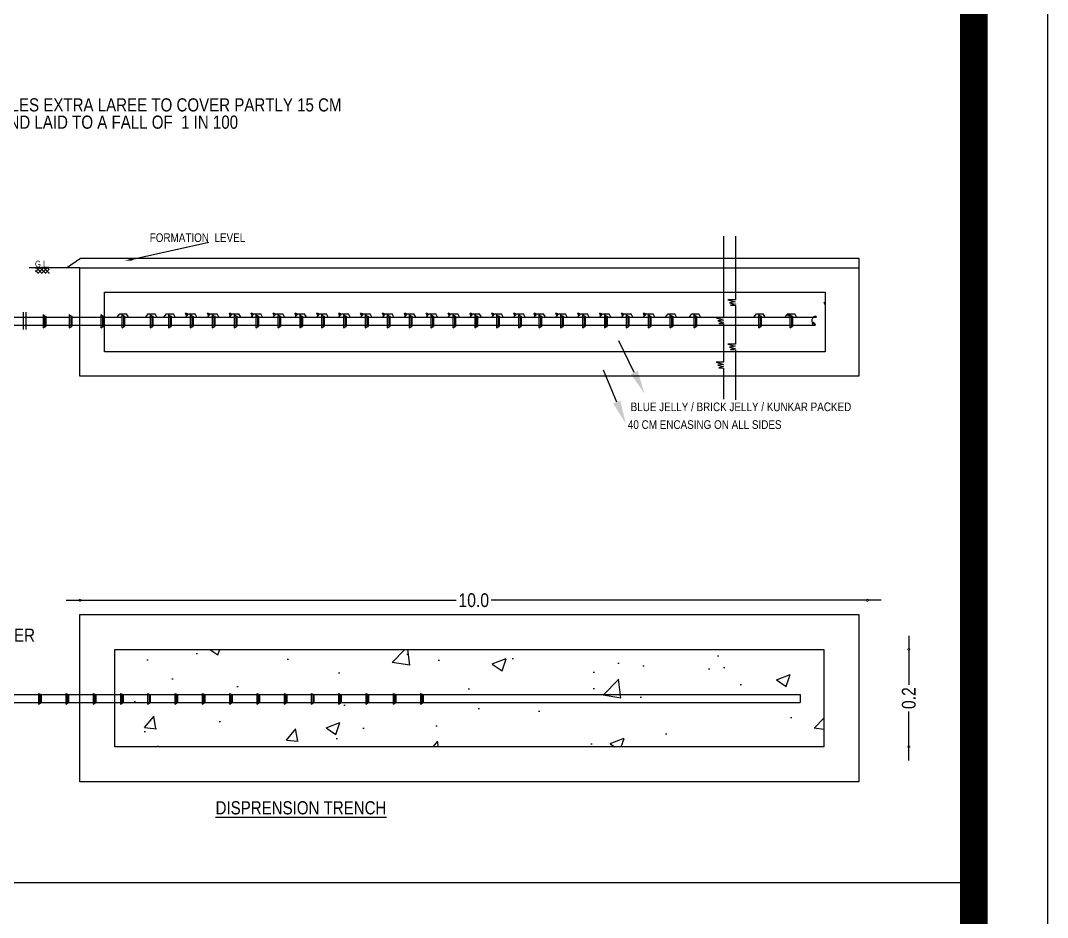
# Model space of a CAD drawing. Header units: metres. Extents: x 3750 to 6203, y 1588 to 3614.
# Drawn here: x 3857.64 to 3868.86, y 1622.43 to 1632.22 of the extents above; entities that cross this region are included whole.
import ezdxf
from ezdxf import colors
from ezdxf.entities.mleader import LeaderData, LeaderLine
from ezdxf.math import Vec2, Vec3

# ---------------------------------------------------------------- set-up
doc = ezdxf.new("R2010")
doc.units = ezdxf.units.M
doc.styles.add('DIM', font='swissc.ttf')
doc.styles.get("Standard").update_dxf_attribs({"font": 'swissc.ttf'})
doc.styles.add('style2a', font='swissc.ttf')
doc.dimstyles.new('Din', dxfattribs={"dimscale": 0, "dimtxt": 0.25, "dimasz": 0.1, "dimexe": 0.15, "dimexo": 0.15, "dimgap": 0.03, "dimtad": 0, "dimzin": 0, "dimdsep": 46, "dimtxsty": 'DIM', "dimblk": 'DOTSMALL', "dimcen": 0.09, "dimdle": 0.15, "dimse1": 1, "dimse2": 1, "dimclrd": 256, "dimclre": 256, "dimclrt": 7, "dimadec": 0, "dimazin": 3, "dimtfac": 1, "dimtofl": 0, "dimtmove": 0, "dimatfit": 0, "dimldrblk": 'DOTSMALL', "dimfxl": 0, "dimtolj": 1, "dimtzin": 0, "dimarcsym": 0})

# ---------------------------------------------------------------- blocks, each defined once
blk = doc.blocks.new('_DotSmall')
at = {"color": 0, "linetype": 'ByBlock', "const_width": 0.5}
blk.add_lwpolyline([(-0.0625, 0, 1), (0.0625, 0, 1)], format="xyb", close=True, dxfattribs=at)
blk = doc.blocks.new('*D472')
at = {"lineweight": -2, "ltscale": 0.05}
for p, q in [((3867.344, 1625.505), (3867.344, 1624.968)), ((3867.344, 1624.142), (3867.344, 1624.678))]:
    blk.add_line(p, q, dxfattribs=at)
at = {"layer": 'Defpoints', "color": 0, "ltscale": 0.05}
for p in [(3866.415, 1625.355), (3866.415, 1624.292), (3867.344, 1624.292)]:
    blk.add_point(p, dxfattribs=at)
at = {"lineweight": -2, "ltscale": 0.05, "xscale": 0.05, "yscale": 0.05, "zscale": 0.05}
for p, rotation in [((3867.344, 1625.355), 90), ((3867.344, 1624.292), 270)]:
    blk.add_blockref('_DotSmall', p, dxfattribs=dict(at, rotation=rotation))
at = {"color": 7, "ltscale": 0.05, "insert": (3867.344, 1624.823), "char_height": 0.15, "attachment_point": 5, "rotation": 90, "style": 'DIM'}
blk.add_mtext('\\A1;0.2', dxfattribs=at)
blk = doc.blocks.new('*D419')
at = {"lineweight": -2, "ltscale": 0.05}
for p, q in [((3858.143, 1625.892), (3862.401, 1625.892)), ((3867.042, 1625.892), (3862.784, 1625.892))]:
    blk.add_line(p, q, dxfattribs=at)
at = {"layer": 'Defpoints', "color": 0, "ltscale": 0.05}
for p in [(3866.892, 1625.892), (3858.293, 1625.737), (3866.892, 1625.734)]:
    blk.add_point(p, dxfattribs=at)
at = {"lineweight": -2, "ltscale": 0.05, "xscale": 0.05, "yscale": 0.05, "zscale": 0.05, "rotation": 180}
blk.add_blockref('_DotSmall', (3858.293, 1625.892), dxfattribs=at)
at = {"lineweight": -2, "ltscale": 0.05, "xscale": 0.05, "yscale": 0.05, "zscale": 0.05}
blk.add_blockref('_DotSmall', (3866.892, 1625.892), dxfattribs=at)
at = {"color": 7, "ltscale": 0.05, "insert": (3862.593, 1625.892), "char_height": 0.15, "attachment_point": 5, "style": 'DIM'}
blk.add_mtext('\\A1;10.0', dxfattribs=at)

msp = doc.modelspace()

# ---------------------------------------------------------------- hatches: boundary and pattern name
at = {"ltscale": 0.05}
h = msp.add_hatch(dxfattribs=at)
h.set_pattern_fill('AR-CONC', color=256, scale=0.008501)
h.set_pattern_definition([(50, (1252.6179, 497.5085), (1.5486922, -0.13549294), [0.1619378, -1.7813159]), (355, (1252.6179, 497.5085), (-0.2995928, 1.6241116), [0.12955025, -1.4250577]), (100.451445, (1252.747, 497.4972), (1.2490994, 1.4886186), [0.137626, -1.5138868]), (46.1842, (1252.6179, 497.9403), (2.3043541, -0.357388), [0.2429067, -2.6719738]), (96.63556, (1252.81, 497.9106), (2.0180948, 2.1032884), [0.206439, -2.2708323]), (351.18415, (1252.618, 497.9403), (2.0180948, 2.1032884), [0.194325, -2.1375768]), (21, (1252.8338, 497.8324), (1.28882426, -0.86932294), [0.1619378, -1.7813159]), (326, (1252.8338, 497.8324), (0.5253588, 1.56572155), [0.12955025, -1.4250527]), (71.451445, (1252.9412, 497.76), (1.81418305, 0.6963986), [0.137626, -1.5138842]), (37.5, (1252.6179, 497.5085), (0.0262552, 0.71877468), [0, -1.40777935, 0, -1.44664442, 0, -1.43045064]), (7.5, (1252.6179, 497.5085), (0.56801206, 0.85160224), [0, -0.82480324, 0, -1.37539178, 0, -0.54519062]), (327.5, (1252.1364, 497.5085), (1.15261122, -0.04869818), [0, -0.5397927, 0, -1.6841532, 0, -2.23474175]), (317.5, (1251.9205, 497.5085), (1.25919764, 0.21614227), [0, -0.7017305, 0, -1.11845046, 0, -1.5869905])])
h.paths.add_polyline_path([(3858.6755, 1625.3546), (3866.415, 1625.3546), (3866.415, 1624.292), (3858.6755, 1624.292)])

# ---------------------------------------------------------------- linework, layer by layer
for p, q in [((3865.3219, 1629.8659), (3865.3219, 1628.9756)), ((3865.4507, 1629.8659), (3865.4507, 1629.174)), ((3858.1456, 1629.523), (3858.2996, 1629.6291)), ((3858.2996, 1629.6291), (3866.7975, 1629.6291)), ((3858.293, 1629.523), (3857.7401, 1629.523)), ((3857.8083, 1629.5174), (3857.8139, 1629.523)), ((3857.8083, 1629.4772), (3857.8541, 1629.523)), ((3857.8402, 1629.4611), (3857.8083, 1629.4931)), ((3857.8804, 1629.4611), (3857.8185, 1629.523)), ((3857.8324, 1629.4611), (3857.8943, 1629.523)), ((3857.9206, 1629.4611), (3857.8587, 1629.523)), ((3857.8726, 1629.4611), (3857.9345, 1629.523)), ((3857.9581, 1629.4638), (3857.8989, 1629.523)), ((3857.9128, 1629.4611), (3857.9581, 1629.5064)), ((3857.9581, 1629.504), (3857.9391, 1629.523)), ((3857.953, 1629.4611), (3857.9581, 1629.4662)), ((3858.293, 1629.523), (3866.7975, 1629.523)), ((3858.293, 1628.3388), (3858.293, 1629.523)), ((3858.5594, 1629.2566), (3866.4319, 1629.2566)), ((3858.5594, 1628.6052), (3858.5594, 1629.2566)), ((3865.2568, 1629.2522), (3865.2551, 1629.2566)), ((3865.2568, 1629.2522), (3865.2598, 1629.2566)), ((3866.4319, 1629.2566), (3866.4319, 1628.6052)), ((3865.4507, 1629.174), (3865.3686, 1629.174)), ((3865.3686, 1629.174), (3865.4473, 1629.1493)), ((3865.4473, 1629.1493), (3865.3866, 1629.1403)), ((3865.3866, 1629.1403), (3865.4507, 1629.1268)), ((3865.4507, 1629.1268), (3865.3979, 1629.1133)), ((3865.3979, 1629.1133), (3865.4507, 1629.1111)), ((3865.4507, 1629.1279), (3865.4507, 1629.1268)), ((3865.4507, 1629.1111), (3865.4507, 1628.6894)), ((3866.4304, 1629.1185), (3866.4208, 1629.1434)), ((3866.4319, 1629.1397), (3866.4209, 1629.1434)), ((3866.4304, 1629.1185), (3866.4319, 1629.1207)), ((3857.6735, 1629.0384), (3857.6735, 1628.8473)), ((3857.7028, 1629.0384), (3857.7028, 1628.8473)), ((3857.8894, 1629.0111), (3857.8894, 1628.8668)), ((3857.8894, 1629.0111), (3857.907, 1628.9961)), ((3857.907, 1628.9961), (3857.907, 1628.8789)), ((3857.907, 1628.9961), (3857.9188, 1628.9937)), ((3857.9188, 1628.9937), (3857.9188, 1628.8828)), ((3858.1743, 1629.0111), (3858.1919, 1628.9961)), ((3858.1743, 1629.0111), (3858.1743, 1628.8668)), ((3858.1919, 1628.9961), (3858.2037, 1628.9937)), ((3858.1919, 1628.9961), (3858.1919, 1628.8789)), ((3858.2037, 1628.9937), (3858.2037, 1628.8828)), ((3858.5216, 1629.0111), (3858.5216, 1628.8668)), ((3858.5216, 1629.0111), (3858.5391, 1628.9961)), ((3858.5391, 1628.9961), (3858.5391, 1628.8789)), ((3858.5391, 1628.9961), (3858.5509, 1628.9937)), ((3858.5509, 1628.9937), (3858.5509, 1628.8828)), ((3858.6996, 1628.9849), (3858.7274, 1629.0187)), ((3858.7274, 1629.0187), (3858.8023, 1629.0187)), ((3858.749, 1629.0111), (3858.749, 1628.8668)), ((3858.749, 1629.0111), (3858.7666, 1628.9975)), ((3858.7666, 1628.9975), (3858.7666, 1628.8764)), ((3858.7666, 1628.9975), (3858.7783, 1628.9937)), ((3858.7783, 1628.9937), (3858.7783, 1628.8828)), ((3858.8214, 1628.9849), (3858.8023, 1629.0187)), ((3859.011, 1628.9849), (3859.0388, 1629.0187)), ((3859.0388, 1629.0187), (3859.1137, 1629.0187)), ((3859.0604, 1629.0111), (3859.0604, 1628.8668)), ((3859.0604, 1629.0111), (3859.0779, 1628.9975)), ((3859.0779, 1628.9975), (3859.0897, 1628.9937)), ((3859.0779, 1628.9975), (3859.0779, 1628.8764)), ((3859.0897, 1628.9937), (3859.0897, 1628.8828)), ((3859.1327, 1628.9849), (3859.1137, 1629.0187)), ((3859.2099, 1628.9849), (3859.2377, 1629.0187)), ((3859.2377, 1629.0187), (3859.3126, 1629.0187)), ((3859.2593, 1629.0111), (3859.2768, 1628.9975)), ((3859.2593, 1629.0111), (3859.2593, 1628.8668)), ((3859.2768, 1628.9975), (3859.2768, 1628.8764)), ((3859.2768, 1628.9975), (3859.2885, 1628.9937)), ((3859.2885, 1628.9937), (3859.2885, 1628.8828)), ((3859.3316, 1628.9849), (3859.3126, 1629.0187)), ((3859.4567, 1629.001), (3859.4471, 1629.0258)), ((3859.4686, 1629.0187), (3859.4472, 1629.0259)), ((3859.4488, 1628.9849), (3859.4766, 1629.0187)), ((3859.4567, 1629.001), (3859.4686, 1629.0186)), ((3859.4766, 1629.0187), (3859.5515, 1629.0187)), ((3859.4981, 1629.0111), (3859.5157, 1628.9975)), ((3859.4981, 1629.0111), (3859.4981, 1628.8668)), ((3859.5157, 1628.9975), (3859.5157, 1628.8764)), ((3859.5157, 1628.9975), (3859.5274, 1628.9937)), ((3859.5274, 1628.9937), (3859.5274, 1628.8828)), ((3859.5705, 1628.9849), (3859.5515, 1629.0187)), ((3859.6956, 1629.001), (3859.686, 1629.0258)), ((3859.7075, 1629.0187), (3859.6861, 1629.0259)), ((3859.6877, 1628.9849), (3859.7155, 1629.0187)), ((3859.6956, 1629.001), (3859.7075, 1629.0186)), ((3859.7155, 1629.0187), (3859.7904, 1629.0187)), ((3859.737, 1629.0111), (3859.7546, 1628.9975)), ((3859.737, 1629.0111), (3859.737, 1628.8668)), ((3859.7546, 1628.9975), (3859.7546, 1628.8764)), ((3859.7546, 1628.9975), (3859.7663, 1628.9937)), ((3859.7663, 1628.9937), (3859.7663, 1628.8828)), ((3859.8094, 1628.9849), (3859.7904, 1629.0187)), ((3859.9464, 1629.0187), (3859.9249, 1629.0259)), ((3859.9344, 1629.001), (3859.9249, 1629.0258)), ((3859.9265, 1628.9849), (3859.9543, 1629.0187)), ((3859.9344, 1629.001), (3859.9463, 1629.0186)), ((3859.9543, 1629.0187), (3860.0292, 1629.0187)), ((3859.9759, 1629.0111), (3859.9935, 1628.9975)), ((3859.9759, 1629.0111), (3859.9759, 1628.8668)), ((3859.9935, 1628.9975), (3859.9935, 1628.8764)), ((3859.9935, 1628.9975), (3860.0052, 1628.9937)), ((3860.0052, 1628.9937), (3860.0052, 1628.8828)), ((3860.0483, 1628.9849), (3860.0292, 1629.0187)), ((3860.1853, 1629.0187), (3860.1638, 1629.0259)), ((3860.1733, 1629.001), (3860.1638, 1629.0258)), ((3860.1654, 1628.9849), (3860.1932, 1629.0187)), ((3860.1733, 1629.001), (3860.1852, 1629.0186)), ((3860.1932, 1629.0187), (3860.2681, 1629.0187)), ((3860.2148, 1629.0111), (3860.2323, 1628.9975)), ((3860.2148, 1629.0111), (3860.2148, 1628.8668)), ((3860.2323, 1628.9975), (3860.2323, 1628.8764)), ((3860.2323, 1628.9975), (3860.244, 1628.9937)), ((3860.244, 1628.9937), (3860.244, 1628.8828)), ((3860.2871, 1628.9849), (3860.2681, 1629.0187)), ((3860.4122, 1629.001), (3860.4026, 1629.0258)), ((3860.4241, 1629.0187), (3860.4027, 1629.0259)), ((3860.4043, 1628.9849), (3860.4321, 1629.0187)), ((3860.4122, 1629.001), (3860.4241, 1629.0186)), ((3860.4321, 1629.0187), (3860.507, 1629.0187)), ((3860.4536, 1629.0111), (3860.4712, 1628.9975)), ((3860.4536, 1629.0111), (3860.4536, 1628.8668)), ((3860.4712, 1628.9975), (3860.4712, 1628.8764)), ((3860.4712, 1628.9975), (3860.4829, 1628.9937)), ((3860.4829, 1628.9937), (3860.4829, 1628.8828)), ((3860.526, 1628.9849), (3860.507, 1629.0187)), ((3860.651, 1629.001), (3860.6415, 1629.0258)), ((3860.663, 1629.0187), (3860.6416, 1629.0259)), ((3860.6432, 1628.9849), (3860.671, 1629.0187)), ((3860.651, 1629.001), (3860.663, 1629.0186)), ((3860.671, 1629.0187), (3860.7459, 1629.0187)), ((3860.6925, 1629.0111), (3860.7101, 1628.9975)), ((3860.6925, 1629.0111), (3860.6925, 1628.8668)), ((3860.7101, 1628.9975), (3860.7101, 1628.8764)), ((3860.7101, 1628.9975), (3860.7218, 1628.9937)), ((3860.7218, 1628.9937), (3860.7218, 1628.8828)), ((3860.7649, 1628.9849), (3860.7459, 1629.0187)), ((3860.9019, 1629.0187), (3860.8804, 1629.0259)), ((3860.8899, 1629.001), (3860.8804, 1629.0258)), ((3860.882, 1628.9849), (3860.9098, 1629.0187)), ((3860.8899, 1629.001), (3860.9018, 1629.0186)), ((3860.9098, 1629.0187), (3860.9847, 1629.0187)), ((3860.9314, 1629.0111), (3860.949, 1628.9975)), ((3860.9314, 1629.0111), (3860.9314, 1628.8668)), ((3860.949, 1628.9975), (3860.949, 1628.8764)), ((3860.949, 1628.9975), (3860.9607, 1628.9937)), ((3860.9607, 1628.9937), (3860.9607, 1628.8828)), ((3861.0038, 1628.9849), (3860.9847, 1629.0187)), ((3861.1288, 1629.001), (3861.1192, 1629.0258)), ((3861.1408, 1629.0187), (3861.1193, 1629.0259)), ((3861.1209, 1628.9849), (3861.1487, 1629.0187)), ((3861.1288, 1629.001), (3861.1407, 1629.0186)), ((3861.1487, 1629.0187), (3861.2236, 1629.0187)), ((3861.1703, 1629.0111), (3861.1878, 1628.9975)), ((3861.1703, 1629.0111), (3861.1703, 1628.8668)), ((3861.1878, 1628.9975), (3861.1878, 1628.8764)), ((3861.1878, 1628.9975), (3861.1995, 1628.9937)), ((3861.1995, 1628.9937), (3861.1995, 1628.8828)), ((3861.2426, 1628.9849), (3861.2236, 1629.0187)), ((3861.3677, 1629.001), (3861.3581, 1629.0258)), ((3861.3796, 1629.0187), (3861.3582, 1629.0259)), ((3861.3598, 1628.9849), (3861.3876, 1629.0187)), ((3861.3677, 1629.001), (3861.3796, 1629.0186)), ((3861.3876, 1629.0187), (3861.4625, 1629.0187)), ((3861.4091, 1629.0111), (3861.4267, 1628.9975)), ((3861.4091, 1629.0111), (3861.4091, 1628.8668)), ((3861.4267, 1628.9975), (3861.4267, 1628.8764)), ((3861.4267, 1628.9975), (3861.4384, 1628.9937)), ((3861.4384, 1628.9937), (3861.4384, 1628.8828)), ((3861.4815, 1628.9849), (3861.4625, 1629.0187)), ((3861.6185, 1629.0187), (3861.597, 1629.0259)), ((3861.6065, 1629.001), (3861.597, 1629.0258)), ((3861.5987, 1628.9849), (3861.6265, 1629.0187)), ((3861.6065, 1629.001), (3861.6185, 1629.0186)), ((3861.6265, 1629.0187), (3861.7014, 1629.0187)), ((3861.648, 1629.0111), (3861.6656, 1628.9975)), ((3861.648, 1629.0111), (3861.648, 1628.8668)), ((3861.6656, 1628.9975), (3861.6656, 1628.8764)), ((3861.6656, 1628.9975), (3861.6773, 1628.9937)), ((3861.6773, 1628.9937), (3861.6773, 1628.8828)), ((3861.7204, 1628.9849), (3861.7014, 1629.0187)), ((3861.8574, 1629.0187), (3861.8359, 1629.0259)), ((3861.8454, 1629.001), (3861.8359, 1629.0258)), ((3861.8375, 1628.9849), (3861.8653, 1629.0187)), ((3861.8454, 1629.001), (3861.8573, 1629.0186)), ((3861.8653, 1629.0187), (3861.9402, 1629.0187)), ((3861.8869, 1629.0111), (3861.9045, 1628.9975)), ((3861.8869, 1629.0111), (3861.8869, 1628.8668)), ((3861.9045, 1628.9975), (3861.9045, 1628.8764)), ((3861.9045, 1628.9975), (3861.9162, 1628.9937)), ((3861.9162, 1628.9937), (3861.9162, 1628.8828)), ((3861.9592, 1628.9849), (3861.9402, 1629.0187)), ((3862.0843, 1629.001), (3862.0747, 1629.0258)), ((3862.0963, 1629.0187), (3862.0748, 1629.0259)), ((3862.0764, 1628.9849), (3862.1042, 1629.0187)), ((3862.0843, 1629.001), (3862.0962, 1629.0186)), ((3862.1042, 1629.0187), (3862.1791, 1629.0187)), ((3862.1258, 1629.0111), (3862.1433, 1628.9975)), ((3862.1258, 1629.0111), (3862.1258, 1628.8668)), ((3862.1433, 1628.9975), (3862.1433, 1628.8764)), ((3862.1433, 1628.9975), (3862.155, 1628.9937)), ((3862.155, 1628.9937), (3862.155, 1628.8828)), ((3862.1981, 1628.9849), (3862.1791, 1629.0187)), ((3862.3232, 1629.001), (3862.3136, 1629.0258)), ((3862.3351, 1629.0187), (3862.3137, 1629.0259)), ((3862.3153, 1628.9849), (3862.3431, 1629.0187)), ((3862.3232, 1629.001), (3862.3351, 1629.0186)), ((3862.3431, 1629.0187), (3862.418, 1629.0187)), ((3862.3646, 1629.0111), (3862.3822, 1628.9975)), ((3862.3646, 1629.0111), (3862.3646, 1628.8668)), ((3862.3822, 1628.9975), (3862.3822, 1628.8764)), ((3862.3822, 1628.9975), (3862.3939, 1628.9937)), ((3862.3939, 1628.9937), (3862.3939, 1628.8828)), ((3862.437, 1628.9849), (3862.418, 1629.0187)), ((3862.574, 1629.0187), (3862.5525, 1629.0259)), ((3862.562, 1629.001), (3862.5525, 1629.0258)), ((3862.5542, 1628.9849), (3862.582, 1629.0187)), ((3862.562, 1629.001), (3862.574, 1629.0186)), ((3862.582, 1629.0187), (3862.6569, 1629.0187)), ((3862.6035, 1629.0111), (3862.6211, 1628.9975)), ((3862.6035, 1629.0111), (3862.6035, 1628.8668)), ((3862.6211, 1628.9975), (3862.6211, 1628.8764)), ((3862.6211, 1628.9975), (3862.6328, 1628.9937)), ((3862.6328, 1628.9937), (3862.6328, 1628.8828)), ((3862.6759, 1628.9849), (3862.6569, 1629.0187)), ((3862.8129, 1629.0187), (3862.7914, 1629.0259)), ((3862.8009, 1629.001), (3862.7914, 1629.0258)), ((3862.793, 1628.9849), (3862.8208, 1629.0187)), ((3862.8009, 1629.001), (3862.8128, 1629.0186)), ((3862.8208, 1629.0187), (3862.8957, 1629.0187)), ((3862.8424, 1629.0111), (3862.86, 1628.9975)), ((3862.8424, 1629.0111), (3862.8424, 1628.8668)), ((3862.86, 1628.9975), (3862.86, 1628.8764)), ((3862.86, 1628.9975), (3862.8717, 1628.9937)), ((3862.8717, 1628.9937), (3862.8717, 1628.8828)), ((3862.9147, 1628.9849), (3862.8957, 1629.0187)), ((3863.0398, 1629.001), (3863.0302, 1629.0258)), ((3863.0518, 1629.0187), (3863.0303, 1629.0259)), ((3863.0319, 1628.9849), (3863.0597, 1629.0187)), ((3863.0398, 1629.001), (3863.0517, 1629.0186)), ((3863.0597, 1629.0187), (3863.1346, 1629.0187)), ((3863.0813, 1629.0111), (3863.0988, 1628.9975)), ((3863.0813, 1629.0111), (3863.0813, 1628.8668)), ((3863.0988, 1628.9975), (3863.0988, 1628.8764)), ((3863.0988, 1628.9975), (3863.1105, 1628.9937)), ((3863.1105, 1628.9937), (3863.1105, 1628.8828)), ((3863.1536, 1628.9849), (3863.1346, 1629.0187)), ((3863.2731, 1629.0187), (3863.2516, 1629.0259)), ((3863.2611, 1629.001), (3863.2516, 1629.0258)), ((3863.2532, 1628.9849), (3863.281, 1629.0187)), ((3863.2611, 1629.001), (3863.273, 1629.0186)), ((3863.281, 1629.0187), (3863.3559, 1629.0187)), ((3863.3026, 1629.0111), (3863.3201, 1628.9975)), ((3863.3026, 1629.0111), (3863.3026, 1628.8668)), ((3863.3201, 1628.9975), (3863.3201, 1628.8764)), ((3863.3201, 1628.9975), (3863.3318, 1628.9937)), ((3863.3318, 1628.9937), (3863.3318, 1628.8828)), ((3863.3749, 1628.9849), (3863.3559, 1629.0187)), ((3863.5, 1629.001), (3863.4904, 1629.0258)), ((3863.5119, 1629.0187), (3863.4905, 1629.0259)), ((3863.4921, 1628.9849), (3863.5199, 1629.0187)), ((3863.5, 1629.001), (3863.5119, 1629.0186)), ((3863.5199, 1629.0187), (3863.5948, 1629.0187)), ((3863.5414, 1629.0111), (3863.559, 1628.9975)), ((3863.5414, 1629.0111), (3863.5414, 1628.8668)), ((3863.559, 1628.9975), (3863.559, 1628.8764)), ((3863.559, 1628.9975), (3863.5707, 1628.9937)), ((3863.5707, 1628.9937), (3863.5707, 1628.8828)), ((3863.6138, 1628.9849), (3863.5948, 1629.0187)), ((3863.7389, 1629.001), (3863.7293, 1629.0258)), ((3863.7508, 1629.0187), (3863.7294, 1629.0259)), ((3863.731, 1628.9849), (3863.7588, 1629.0187)), ((3863.7389, 1629.001), (3863.7508, 1629.0186)), ((3863.7588, 1629.0187), (3863.8337, 1629.0187)), ((3863.7803, 1629.0111), (3863.7979, 1628.9975)), ((3863.7803, 1629.0111), (3863.7803, 1628.8668)), ((3863.7979, 1628.9975), (3863.7979, 1628.8764)), ((3863.7979, 1628.9975), (3863.8096, 1628.9937)), ((3863.8096, 1628.9937), (3863.8096, 1628.8828)), ((3863.8527, 1628.9849), (3863.8337, 1629.0187)), ((3863.9897, 1629.0187), (3863.9682, 1629.0259)), ((3863.9777, 1629.001), (3863.9682, 1629.0258)), ((3863.9698, 1628.9849), (3863.9976, 1629.0187)), ((3863.9777, 1629.001), (3863.9896, 1629.0186)), ((3863.9976, 1629.0187), (3864.0725, 1629.0187)), ((3864.0192, 1629.0111), (3864.0368, 1628.9975)), ((3864.0192, 1629.0111), (3864.0192, 1628.8668)), ((3864.0368, 1628.9975), (3864.0368, 1628.8764)), ((3864.0368, 1628.9975), (3864.0485, 1628.9937)), ((3864.0485, 1628.9937), (3864.0485, 1628.8828)), ((3864.0916, 1628.9849), (3864.0725, 1629.0187)), ((3864.2286, 1629.0187), (3864.2071, 1629.0259)), ((3864.2166, 1629.001), (3864.2071, 1629.0258)), ((3864.2087, 1628.9849), (3864.2365, 1629.0187)), ((3864.2166, 1629.001), (3864.2285, 1629.0186)), ((3864.2365, 1629.0187), (3864.3114, 1629.0187)), ((3864.2581, 1629.0111), (3864.2756, 1628.9975)), ((3864.2581, 1629.0111), (3864.2581, 1628.8668)), ((3864.2756, 1628.9975), (3864.2756, 1628.8764)), ((3864.2756, 1628.9975), (3864.2873, 1628.9937)), ((3864.2873, 1628.9937), (3864.2873, 1628.8828)), ((3864.3304, 1628.9849), (3864.3114, 1629.0187)), ((3864.4555, 1629.001), (3864.4459, 1629.0258)), ((3864.4674, 1629.0187), (3864.446, 1629.0259)), ((3864.4476, 1628.9849), (3864.4754, 1629.0187)), ((3864.4555, 1629.001), (3864.4674, 1629.0186)), ((3864.4754, 1629.0187), (3864.5503, 1629.0187)), ((3864.4969, 1629.0111), (3864.5145, 1628.9975)), ((3864.4969, 1629.0111), (3864.4969, 1628.8668)), ((3864.5145, 1628.9975), (3864.5145, 1628.8764)), ((3864.5145, 1628.9975), (3864.5262, 1628.9937)), ((3864.5262, 1628.9937), (3864.5262, 1628.8828)), ((3864.5693, 1628.9849), (3864.5503, 1629.0187)), ((3864.6865, 1628.9849), (3864.7143, 1629.0187)), ((3864.7143, 1629.0187), (3864.7892, 1629.0187)), ((3864.7358, 1629.0111), (3864.7358, 1628.8668)), ((3864.7358, 1629.0111), (3864.7534, 1628.9975)), ((3864.7534, 1628.9975), (3864.7651, 1628.9937)), ((3864.7534, 1628.9975), (3864.7534, 1628.8764)), ((3864.7651, 1628.9937), (3864.7651, 1628.8828)), ((3864.8082, 1628.9849), (3864.7892, 1629.0187)), ((3864.9482, 1628.9849), (3864.976, 1629.0187)), ((3864.976, 1629.0187), (3865.0509, 1629.0187)), ((3864.9976, 1629.0111), (3865.0151, 1628.9975)), ((3864.9976, 1629.0111), (3864.9976, 1628.8668)), ((3865.0151, 1628.9975), (3865.0268, 1628.9937)), ((3865.0151, 1628.9975), (3865.0151, 1628.8764)), ((3865.0268, 1628.9937), (3865.0268, 1628.8828)), ((3865.0699, 1628.9849), (3865.0509, 1629.0187)), ((3865.6521, 1628.9849), (3865.6799, 1629.0187)), ((3865.6799, 1629.0187), (3865.7548, 1629.0187)), ((3865.7015, 1629.0111), (3865.719, 1628.9975)), ((3865.7015, 1629.0111), (3865.7015, 1628.8668)), ((3865.719, 1628.9975), (3865.7308, 1628.9937)), ((3865.719, 1628.9975), (3865.719, 1628.8764)), ((3865.7308, 1628.9937), (3865.7308, 1628.8828)), ((3865.7738, 1628.9849), (3865.7548, 1629.0187)), ((3865.9952, 1628.9849), (3866.023, 1629.0187)), ((3866.0297, 1628.9929), (3866.0202, 1629.0178)), ((3866.0417, 1629.0106), (3866.0202, 1629.0178)), ((3866.023, 1629.0187), (3866.0979, 1629.0187)), ((3866.0297, 1628.9929), (3866.0416, 1629.0106)), ((3866.0445, 1629.0111), (3866.0445, 1628.8668)), ((3866.0445, 1629.0111), (3866.0621, 1628.9975)), ((3866.0621, 1628.9975), (3866.0738, 1628.9937)), ((3866.0621, 1628.9975), (3866.0621, 1628.8764)), ((3866.0738, 1628.9937), (3866.0738, 1628.8828)), ((3866.1169, 1628.9849), (3866.0979, 1629.0187)), ((3857.7028, 1628.9849), (3857.907, 1628.9849)), ((3857.7028, 1628.8963), (3857.907, 1628.8963)), ((3857.8894, 1628.8668), (3857.907, 1628.8789)), ((3857.907, 1628.8789), (3857.9188, 1628.8828)), ((3857.9188, 1628.9849), (3858.1743, 1628.9849)), ((3857.9188, 1628.8963), (3858.1743, 1628.8963)), ((3858.1743, 1628.8668), (3858.1919, 1628.8789)), ((3858.1919, 1628.8789), (3858.2037, 1628.8828)), ((3858.2037, 1628.9849), (3858.749, 1628.9849)), ((3858.2037, 1628.8963), (3858.749, 1628.8963)), ((3858.5216, 1628.8668), (3858.5391, 1628.8789)), ((3858.5391, 1628.8789), (3858.5509, 1628.8828)), ((3858.7666, 1628.8764), (3858.7783, 1628.8828)), ((3858.7783, 1628.9849), (3866.3353, 1628.9849)), ((3858.7783, 1628.8963), (3866.3222, 1628.8963)), ((3859.0779, 1628.8764), (3859.0897, 1628.8828)), ((3859.2768, 1628.8764), (3859.2885, 1628.8828)), ((3859.5157, 1628.8764), (3859.5274, 1628.8828)), ((3859.7546, 1628.8764), (3859.7663, 1628.8828)), ((3859.9935, 1628.8764), (3860.0052, 1628.8828)), ((3860.2323, 1628.8764), (3860.244, 1628.8828)), ((3860.4712, 1628.8764), (3860.4829, 1628.8828)), ((3860.7101, 1628.8764), (3860.7218, 1628.8828)), ((3860.949, 1628.8764), (3860.9607, 1628.8828)), ((3861.1878, 1628.8764), (3861.1995, 1628.8828)), ((3861.4267, 1628.8764), (3861.4384, 1628.8828)), ((3861.6656, 1628.8764), (3861.6773, 1628.8828)), ((3861.9045, 1628.8764), (3861.9162, 1628.8828)), ((3862.1433, 1628.8764), (3862.155, 1628.8828)), ((3862.3822, 1628.8764), (3862.3939, 1628.8828)), ((3862.6211, 1628.8764), (3862.6328, 1628.8828)), ((3862.86, 1628.8764), (3862.8717, 1628.8828)), ((3863.0988, 1628.8764), (3863.1105, 1628.8828)), ((3863.3201, 1628.8764), (3863.3318, 1628.8828)), ((3863.559, 1628.8764), (3863.5707, 1628.8828)), ((3863.7979, 1628.8764), (3863.8096, 1628.8828)), ((3864.0368, 1628.8764), (3864.0485, 1628.8828)), ((3864.2756, 1628.8764), (3864.2873, 1628.8828)), ((3864.5145, 1628.8764), (3864.5262, 1628.8828)), ((3864.7534, 1628.8764), (3864.7651, 1628.8828)), ((3865.0151, 1628.8764), (3865.0268, 1628.8828)), ((3865.2398, 1628.9756), (3865.3185, 1628.9508)), ((3865.3219, 1628.9756), (3865.2398, 1628.9756)), ((3865.3185, 1628.9508), (3865.2578, 1628.9418)), ((3865.2578, 1628.9418), (3865.3219, 1628.9284)), ((3865.3219, 1628.9284), (3865.269, 1628.9149)), ((3865.269, 1628.9149), (3865.3219, 1628.9126)), ((3865.3219, 1628.9295), (3865.3219, 1628.9284)), ((3865.3219, 1628.9126), (3865.3219, 1628.491)), ((3865.719, 1628.8764), (3865.7308, 1628.8828)), ((3866.0621, 1628.8764), (3866.0738, 1628.8828)), ((3866.2902, 1628.9106), (3866.2993, 1628.9241)), ((3866.2993, 1628.9241), (3866.2986, 1628.9244)), ((3858.749, 1628.8668), (3858.7666, 1628.8764)), ((3859.0604, 1628.8668), (3859.0779, 1628.8764)), ((3859.2593, 1628.8668), (3859.2768, 1628.8764)), ((3859.4981, 1628.8668), (3859.5157, 1628.8764)), ((3859.737, 1628.8668), (3859.7546, 1628.8764)), ((3859.9759, 1628.8668), (3859.9935, 1628.8764)), ((3860.2148, 1628.8668), (3860.2323, 1628.8764)), ((3860.4536, 1628.8668), (3860.4712, 1628.8764)), ((3860.6925, 1628.8668), (3860.7101, 1628.8764)), ((3860.9314, 1628.8668), (3860.949, 1628.8764)), ((3861.1703, 1628.8668), (3861.1878, 1628.8764)), ((3861.4091, 1628.8668), (3861.4267, 1628.8764)), ((3861.648, 1628.8668), (3861.6656, 1628.8764)), ((3861.8869, 1628.8668), (3861.9045, 1628.8764)), ((3862.1258, 1628.8668), (3862.1433, 1628.8764)), ((3862.3646, 1628.8668), (3862.3822, 1628.8764)), ((3862.6035, 1628.8668), (3862.6211, 1628.8764)), ((3862.8424, 1628.8668), (3862.86, 1628.8764)), ((3863.0813, 1628.8668), (3863.0988, 1628.8764)), ((3863.3026, 1628.8668), (3863.3201, 1628.8764)), ((3863.5414, 1628.8668), (3863.559, 1628.8764)), ((3863.7803, 1628.8668), (3863.7979, 1628.8764)), ((3864.0192, 1628.8668), (3864.0368, 1628.8764)), ((3864.2581, 1628.8668), (3864.2756, 1628.8764)), ((3864.4969, 1628.8668), (3864.5145, 1628.8764)), ((3864.7358, 1628.8668), (3864.7534, 1628.8764)), ((3864.9976, 1628.8668), (3865.0151, 1628.8764)), ((3865.7015, 1628.8668), (3865.719, 1628.8764)), ((3866.0445, 1628.8668), (3866.0621, 1628.8764)), ((3865.4507, 1628.6894), (3865.3686, 1628.6894)), ((3865.3686, 1628.6894), (3865.4473, 1628.6647)), ((3865.4473, 1628.6647), (3865.3866, 1628.6557)), ((3865.3866, 1628.6557), (3865.4507, 1628.6422)), ((3866.4319, 1628.6052), (3858.5594, 1628.6052)), ((3865.4507, 1628.6422), (3865.3979, 1628.6287)), ((3865.3979, 1628.6287), (3865.4507, 1628.6265)), ((3865.4507, 1628.6265), (3865.4507, 1628.0807)), ((3865.3219, 1628.491), (3865.2398, 1628.491)), ((3865.2398, 1628.491), (3865.3185, 1628.4662)), ((3865.3185, 1628.4662), (3865.2578, 1628.4573)), ((3865.2578, 1628.4573), (3865.3219, 1628.4438)), ((3865.3219, 1628.4438), (3865.269, 1628.4303)), ((3865.269, 1628.4303), (3865.3219, 1628.428)), ((3866.7975, 1628.3388), (3858.293, 1628.3388)), ((3865.3219, 1628.428), (3865.3219, 1628.0861)), ((3857.8406, 1624.873), (3857.87, 1624.864)), ((3857.8406, 1624.873), (3857.8406, 1624.7559)), ((3857.8559, 1624.8683), (3857.8559, 1624.7666)), ((3857.8559, 1624.864), (3857.8562, 1624.864)), ((3857.87, 1624.864), (3857.87, 1624.7754)), ((3858.1384, 1624.873), (3858.1678, 1624.864)), ((3858.1384, 1624.873), (3858.1384, 1624.7559)), ((3858.1537, 1624.8683), (3858.1537, 1624.7666)), ((3858.1537, 1624.864), (3858.1541, 1624.864)), ((3858.1678, 1624.864), (3858.1678, 1624.7754)), ((3858.4363, 1624.873), (3858.4656, 1624.864)), ((3858.4363, 1624.873), (3858.4363, 1624.7559)), ((3858.4515, 1624.8683), (3858.4515, 1624.7666)), ((3858.4515, 1624.864), (3858.4519, 1624.864)), ((3858.4656, 1624.864), (3858.4656, 1624.7754)), ((3858.7341, 1624.873), (3858.7634, 1624.864)), ((3858.7341, 1624.873), (3858.7341, 1624.7559)), ((3858.7493, 1624.8683), (3858.7493, 1624.7666)), ((3858.7493, 1624.864), (3858.7497, 1624.864)), ((3858.7634, 1624.864), (3858.7634, 1624.7754)), ((3859.0319, 1624.873), (3859.0612, 1624.864)), ((3859.0319, 1624.873), (3859.0319, 1624.7559)), ((3859.0472, 1624.8683), (3859.0472, 1624.7666)), ((3859.0472, 1624.864), (3859.0475, 1624.864)), ((3859.0612, 1624.864), (3859.0612, 1624.7754)), ((3859.3297, 1624.873), (3859.3591, 1624.864)), ((3859.3297, 1624.873), (3859.3297, 1624.7559)), ((3859.345, 1624.8683), (3859.345, 1624.7666)), ((3859.345, 1624.864), (3859.3453, 1624.864)), ((3859.3591, 1624.864), (3859.3591, 1624.7754)), ((3859.6275, 1624.873), (3859.6569, 1624.864)), ((3859.6275, 1624.873), (3859.6275, 1624.7559)), ((3859.6428, 1624.8683), (3859.6428, 1624.7666)), ((3859.6428, 1624.864), (3859.6431, 1624.864)), ((3859.6569, 1624.864), (3859.6569, 1624.7754)), ((3859.9254, 1624.873), (3859.9547, 1624.864)), ((3859.9254, 1624.873), (3859.9254, 1624.7559)), ((3859.9406, 1624.8683), (3859.9406, 1624.7666)), ((3859.9406, 1624.864), (3859.941, 1624.864)), ((3859.9547, 1624.864), (3859.9547, 1624.7754)), ((3860.2232, 1624.873), (3860.2525, 1624.864)), ((3860.2232, 1624.873), (3860.2232, 1624.7559)), ((3860.2384, 1624.8683), (3860.2384, 1624.7666)), ((3860.2384, 1624.864), (3860.2388, 1624.864)), ((3860.2525, 1624.864), (3860.2525, 1624.7754)), ((3860.521, 1624.873), (3860.5503, 1624.864)), ((3860.521, 1624.873), (3860.521, 1624.7559)), ((3860.5362, 1624.8683), (3860.5362, 1624.7666)), ((3860.5362, 1624.864), (3860.5366, 1624.864)), ((3860.5503, 1624.864), (3860.5503, 1624.7754)), ((3860.8188, 1624.873), (3860.8481, 1624.864)), ((3860.8188, 1624.873), (3860.8188, 1624.7559)), ((3860.8341, 1624.8683), (3860.8341, 1624.7666)), ((3860.8341, 1624.864), (3860.8344, 1624.864)), ((3860.8481, 1624.864), (3860.8481, 1624.7754)), ((3861.1166, 1624.873), (3861.146, 1624.864)), ((3861.1166, 1624.873), (3861.1166, 1624.7559)), ((3861.1319, 1624.8683), (3861.1319, 1624.7666)), ((3861.1319, 1624.864), (3861.1322, 1624.864)), ((3861.146, 1624.864), (3861.146, 1624.7754)), ((3861.4144, 1624.873), (3861.4438, 1624.864)), ((3861.4144, 1624.873), (3861.4144, 1624.7559)), ((3861.4297, 1624.8683), (3861.4297, 1624.7666)), ((3861.4297, 1624.864), (3861.4301, 1624.864)), ((3861.4438, 1624.864), (3861.4438, 1624.7754)), ((3861.7123, 1624.873), (3861.7416, 1624.864)), ((3861.7123, 1624.873), (3861.7123, 1624.7559)), ((3861.7275, 1624.8683), (3861.7275, 1624.7666)), ((3861.7275, 1624.864), (3861.7279, 1624.864)), ((3861.7416, 1624.864), (3861.7416, 1624.7754)), ((3862.0101, 1624.873), (3862.0394, 1624.864)), ((3862.0101, 1624.873), (3862.0101, 1624.7559)), ((3862.0253, 1624.8683), (3862.0253, 1624.7666)), ((3862.0253, 1624.864), (3862.0257, 1624.864)), ((3862.0394, 1624.864), (3862.0394, 1624.7754)), ((3857.8406, 1624.7559), (3857.87, 1624.7754)), ((3857.8559, 1624.7754), (3857.8562, 1624.7754)), ((3858.1384, 1624.7559), (3858.1678, 1624.7754)), ((3858.1537, 1624.7754), (3858.1541, 1624.7754)), ((3858.4363, 1624.7559), (3858.4656, 1624.7754)), ((3858.4515, 1624.7754), (3858.4519, 1624.7754)), ((3858.7341, 1624.7559), (3858.7634, 1624.7754)), ((3858.7493, 1624.7754), (3858.7497, 1624.7754)), ((3859.0319, 1624.7559), (3859.0612, 1624.7754)), ((3859.0472, 1624.7754), (3859.0475, 1624.7754)), ((3859.3297, 1624.7559), (3859.3591, 1624.7754)), ((3859.345, 1624.7754), (3859.3453, 1624.7754)), ((3859.6275, 1624.7559), (3859.6569, 1624.7754)), ((3859.6428, 1624.7754), (3859.6431, 1624.7754)), ((3859.9254, 1624.7559), (3859.9547, 1624.7754)), ((3859.9406, 1624.7754), (3859.941, 1624.7754)), ((3860.2232, 1624.7559), (3860.2525, 1624.7754)), ((3860.2384, 1624.7754), (3860.2388, 1624.7754)), ((3860.521, 1624.7559), (3860.5503, 1624.7754)), ((3860.5362, 1624.7754), (3860.5366, 1624.7754)), ((3860.8188, 1624.7559), (3860.8481, 1624.7754)), ((3860.8341, 1624.7754), (3860.8344, 1624.7754)), ((3861.1166, 1624.7559), (3861.146, 1624.7754)), ((3861.1319, 1624.7754), (3861.1322, 1624.7754)), ((3861.4144, 1624.7559), (3861.4438, 1624.7754)), ((3861.4297, 1624.7754), (3861.4301, 1624.7754)), ((3861.7123, 1624.7559), (3861.7416, 1624.7754)), ((3861.7275, 1624.7754), (3861.7279, 1624.7754)), ((3862.0101, 1624.7559), (3862.0394, 1624.7754)), ((3862.0253, 1624.7754), (3862.0257, 1624.7754))]:
    msp.add_line(p, q)
for p, q in [((3866.7975, 1629.6291), (3866.7975, 1628.3388)), ((3866.7975, 1629.6291), (3866.7975, 1628.3388)), ((3856.1741, 1628.9849), (3857.7028, 1628.9849)), ((3856.2231, 1628.8963), (3866.3223, 1628.8963)), ((3855.4176, 1624.8627), (3866.1575, 1624.8627)), ((3866.1575, 1624.8627), (3866.1575, 1624.7754)), ((3855.4176, 1624.7754), (3866.1575, 1624.7754))]:
    msp.add_line(p, q, dxfattribs=at)
for points in [[(3750.2549, 1603.8281), (3750.2549, 1687.7178), (3868.8576, 1687.7178), (3868.8576, 1603.8281)], [(3750.2549, 1687.7177), (3868.8576, 1687.7176), (3868.8576, 1603.8281), (3750.2549, 1603.8282)], [(3868.0531, 1642.1278), (3848.7431, 1642.1278), (3848.7431, 1622.8101), (3868.0531, 1622.8101)]]:
    msp.add_lwpolyline(points, close=True)
at = {"const_width": 0.3036}
msp.add_lwpolyline([(3751.0595, 1604.6328), (3868.0531, 1604.6326), (3868.0531, 1686.913), (3751.0595, 1686.9131)], close=True, dxfattribs=at)
at = {"ltscale": 0.05}
for points in [[(3858.293, 1625.7371), (3866.7975, 1625.7371), (3866.7975, 1623.9095), (3858.293, 1623.9095)], [(3858.6755, 1625.3546), (3866.415, 1625.3546), (3866.415, 1624.292), (3858.6755, 1624.292)]]:
    msp.add_lwpolyline(points, close=True, dxfattribs=at)
at = {"start_tangent": (0.2379207, 0.9712846), "end_tangent": (0.3117893, -0.9501513)}
msp.add_spline([(3866.3353, 1628.9849), (3866.3005, 1628.9849), (3866.3005, 1628.8963), (3866.3005, 1628.9293), (3866.3222, 1628.8963), (3866.3027, 1628.9293)], degree=3, dxfattribs=at)

# ---------------------------------------------------------------- texts
at = {"style": 'style2a'}
for s, height, p in [('COUNTRY ROOFING PANTILES EXTRA LAREE TO COVER PARTLY 15 CM', 0.143712, (3855.3776, 1631.2293)), ('S W PIPE OPEN JOINTED AND LAID TO A FALL OF  1 IN 100', 0.143712, (3855.3631, 1631.0408)), ('FORMATION  LEVEL', 0.094137, (3859.0547, 1629.8044)), ('G.L.', 0.07106, (3857.8026, 1629.5276)), ('BLUE JELLY / BRICK JELLY / KUNKAR PACKED', 0.094137, (3864.3065, 1627.9569)), ('40 CM ENCASING ON ALL SIDES', 0.094137, (3864.2762, 1627.7632)), ('INSPECTION CHAMBER', 0.143712, (3855.9274, 1625.4391)), ('%%UDISPRENSION TRENCH', 0.143712, (3859.7738, 1623.5539))]:
    msp.add_text(s, height=height, dxfattribs=at).set_placement(p)

# ---------------------------------------------------------------- dimensions: what is measured, and where the dimension line sits
at = {"ltscale": 0.05}
dim = msp.add_linear_dim(base=(3866.8921, 1625.8916), p1=(3858.293, 1625.7371), p2=(3866.8921, 1625.7338), text='10.0', dimstyle='Din', override={"dimscale": 1, "dimtxt": 0.15, "dimasz": 0.05, "dimlfac": 1.77, "dimpost": '\\X', "dimblk1": 'DotSmall', "dimblk2": 'DotSmall', "dimsah": 1}, dxfattribs=at)
dim.commit()
dim.dimension.update_dxf_attribs({"geometry": '*D419', "text_midpoint": (3862.5925, 1625.8916)})
dim = msp.add_linear_dim(base=(3867.344, 1624.292), p1=(3866.415, 1625.3546), p2=(3866.415, 1624.292), angle=90, text='0.2', dimstyle='Din', override={"dimscale": 1, "dimtxt": 0.15, "dimasz": 0.05, "dimlfac": 1.77, "dimpost": '\\X', "dimblk1": 'DotSmall', "dimblk2": 'DotSmall', "dimsah": 1}, dxfattribs=at)
dim.commit()
dim.dimension.update_dxf_attribs({"geometry": '*D472', "text_midpoint": (3867.344, 1624.8233)})

# ---------------------------------------------------------------- leaders
ml = msp.add_multileader_mtext('Standard', dxfattribs=at)
ml.set_content('', color=2)
ml.set_leader_properties()
ml.build(insert=Vec2(0, 0))
ml.multileader.update_dxf_attribs({"has_dogleg": 0, "dogleg_length": 1, "arrow_head_size": 0.085})
ctx = ml.context
ctx.base_point, ctx.char_height, ctx.arrow_head_size, ctx.landing_gap_size, ctx.plane_origin = Vec3(3859.6992, 1629.8023), 3.4003, 0.085, 1.7001, Vec3(3871.0483, 1629.5973)
ctx.text_align_type = 2
notes = []
notes.append((ctx, [(0, (1, 1, 0), (3858.8491, 1629.8023), (1, 0), 0.8501, [(0, [(3858.7828, 1629.5973)], 0, [])])]))
ctx.mtext.insert, ctx.mtext.alignment, ctx.mtext.flow_direction = Vec3(3861.3993, 1631.5025), 3, 5
ml = msp.add_multileader_mtext('Standard', dxfattribs=at)
ml.set_content('', color=256)
ml.set_leader_properties()
ml.build(insert=Vec2(0, 0))
ml.multileader.update_dxf_attribs({"dogleg_length": 0, "arrow_head_size": 0.255})
ctx = ml.context
ctx.base_point, ctx.char_height, ctx.arrow_head_size, ctx.landing_gap_size, ctx.plane_origin = Vec3(3860.7762, 1628.7257), 3.4003, 0.255, 1.7001, Vec3(3876.442, 1628.06)
ctx.text_align_type = 2
notes.append((ctx, [(0, (1, 1, 0), (3864.1765, 1628.7257), (-1, 0), 0, [(0, [(3864.4568, 1628.151)], 0, [])])]))
ctx.mtext.insert, ctx.mtext.alignment, ctx.mtext.flow_direction = Vec3(3862.4764, 1630.4259), 3, 5
ml = msp.add_multileader_mtext('Standard', dxfattribs=at)
ml.set_content('', color=256)
ml.set_leader_properties()
ml.build(insert=Vec2(0, 0))
ml.multileader.update_dxf_attribs({"dogleg_length": 0, "arrow_head_size": 0.255})
ctx = ml.context
ctx.base_point, ctx.char_height, ctx.arrow_head_size, ctx.landing_gap_size, ctx.plane_origin = Vec3(3860.6077, 1628.4031), 3.4003, 0.255, 1.7001, Vec3(3876.2735, 1627.7374)
ctx.text_align_type = 2
notes.append((ctx, [(0, (1, 1, 0), (3864.008, 1628.4031), (-1, 0), 0, [(0, [(3864.2532, 1627.8205)], 0, [])])]))
ctx.mtext.insert, ctx.mtext.alignment, ctx.mtext.flow_direction = Vec3(3862.3078, 1630.1033), 3, 5
for ctx, leaders in notes:
    for number, flags, end, landing, length, lines in leaders:
        leader = LeaderData()
        leader.index, (leader.has_last_leader_line, leader.has_dogleg_vector, leader.attachment_direction) = number, flags
        leader.last_leader_point, leader.dogleg_vector, leader.dogleg_length = Vec3(end), Vec3(landing), length
        for number, points, colour, breaks in lines:
            line = LeaderLine()
            line.index, line.vertices, line.color, line.breaks = number, Vec3.list(points), colors.encode_raw_color(colour), breaks
            leader.lines.append(line)
        ctx.leaders.append(leader)

doc.saveas('drawing.dxf')
